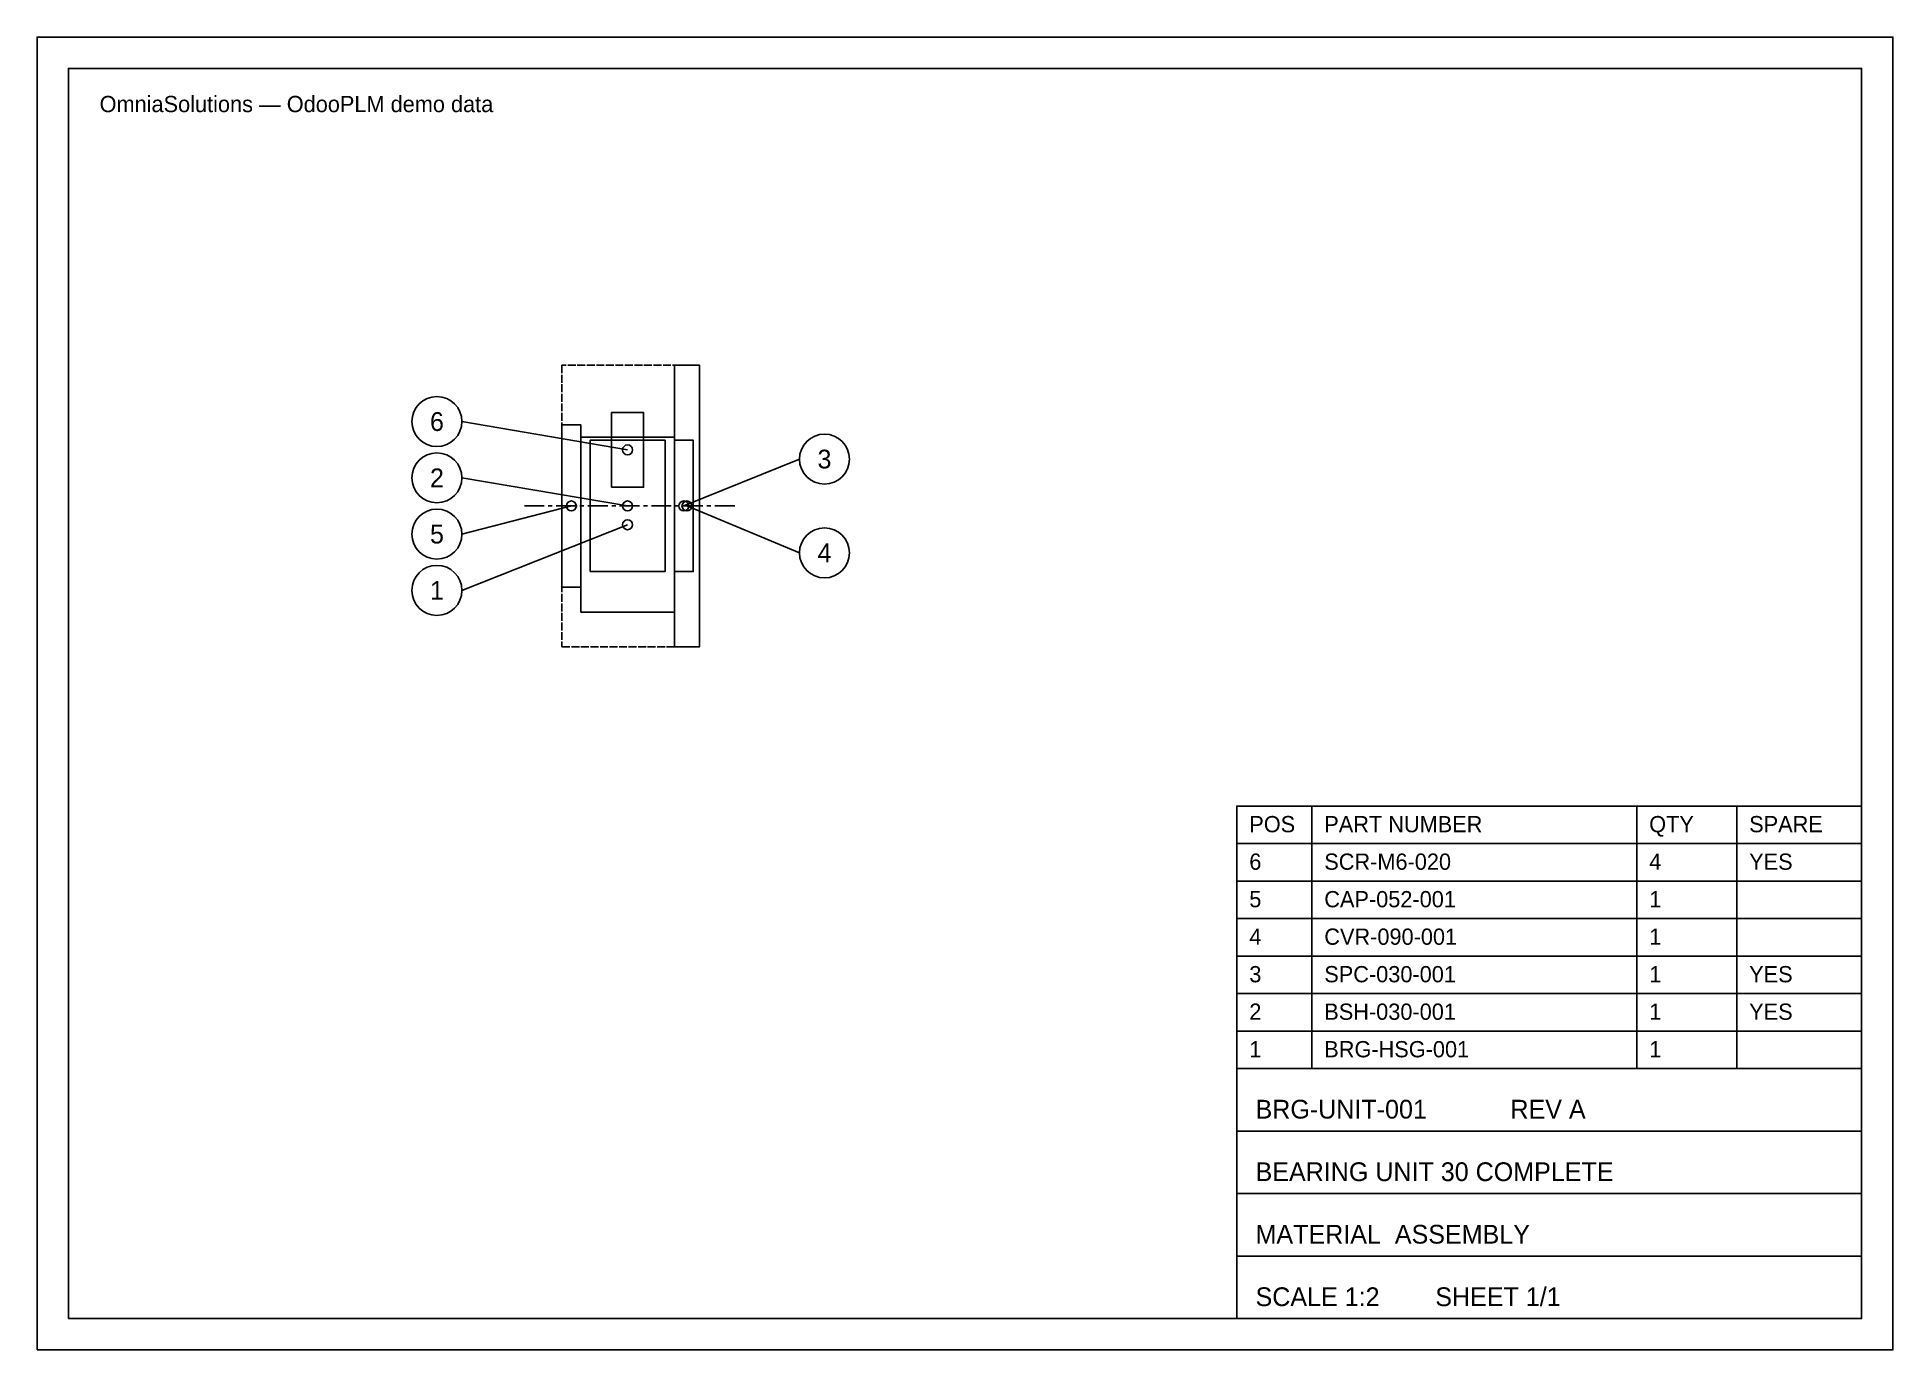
# Model space of a CAD drawing. Header units: metres. Extents: x 0 to 297, y 0 to 210.
import ezdxf
from ezdxf.enums import TextEntityAlignment as Align

# ---------------------------------------------------------------- set-up
doc = ezdxf.new("R2010")
doc.units = ezdxf.units.M
doc.linetypes.add('CENTER', pattern=[5.08, 3.175, -0.635, 0.635, -0.635])
doc.linetypes.add('DASHED', pattern=[1.524, 1.27, -0.254])

msp = doc.modelspace()

# ---------------------------------------------------------------- linework, layer by layer
for p, q in [((67.99, 148.5), (94.5, 143.97)), ((122.01, 142.5), (103.5, 135)), ((67.99, 139.5), (94.5, 135)), ((67.99, 130.5), (85.5, 135)), ((122.01, 127.5), (104, 135)), ((67.99, 121.5), (94.5, 132)), ((204, 81), (204, 87)), ((256, 81), (256, 87)), ((272, 81), (272, 87)), ((204, 75), (204, 81)), ((256, 75), (256, 81)), ((272, 75), (272, 81)), ((204, 69), (204, 75)), ((256, 69), (256, 75)), ((272, 69), (272, 75)), ((204, 63), (204, 69)), ((256, 63), (256, 69)), ((272, 63), (272, 69)), ((204, 57), (204, 63)), ((256, 57), (256, 63)), ((272, 57), (272, 63)), ((204, 51), (204, 57)), ((256, 51), (256, 57)), ((272, 51), (272, 57)), ((204, 45), (204, 51)), ((256, 45), (256, 51)), ((272, 45), (272, 51)), ((192, 35), (292, 35)), ((192, 25), (292, 25)), ((192, 15), (292, 15))]:
    msp.add_line(p, q)
at = {"linetype": 'CENTER'}
msp.add_line((77.99, 135), (112.01, 135), dxfattribs=at)
for points in [[(0, 0), (297, 0), (297, 210), (0, 210)], [(5, 5), (292, 5), (292, 205), (5, 205)], [(101.99, 112.49), (106.01, 112.49), (106.01, 157.51), (101.99, 157.51)], [(91.95, 138), (97.05, 138), (97.05, 149.95), (91.95, 149.95)], [(83.99, 122), (87, 122), (87, 148), (83.99, 148)], [(87, 118), (102, 118), (102, 146.01), (87, 146.01)], [(88.49, 124.49), (100.5, 124.49), (100.5, 145.51), (88.49, 145.51)], [(102, 124.5), (105, 124.5), (105, 145.5), (102, 145.5)], [(192, 81), (292, 81), (292, 87), (192, 87)], [(192, 75), (292, 75), (292, 81), (192, 81)], [(192, 69), (292, 69), (292, 75), (192, 75)], [(192, 63), (292, 63), (292, 69), (192, 69)], [(192, 57), (292, 57), (292, 63), (192, 63)], [(192, 51), (292, 51), (292, 57), (192, 57)], [(192, 45), (292, 45), (292, 51), (192, 51)], [(192, 5), (292, 5), (292, 45), (192, 45)]]:
    msp.add_lwpolyline(points, close=True)
at = {"linetype": 'DASHED'}
msp.add_lwpolyline([(83.99, 112.49), (106.01, 112.49), (106.01, 157.51), (83.99, 157.51)], close=True, dxfattribs=at)
for centre, radius in [((63.99, 148.5), 4), ((126.01, 142.5), 4), ((63.99, 139.5), 4), ((94.5, 143.97), 0.8), ((63.99, 130.5), 4), ((85.5, 135), 0.8), ((94.5, 135), 0.8), ((103.5, 135), 0.8), ((104, 135), 0.8), ((94.5, 132), 0.8), ((126.01, 127.5), 4), ((63.99, 121.5), 4)]:
    msp.add_circle(centre, radius)

# ---------------------------------------------------------------- texts
for s, height, p in [('OmniaSolutions — OdooPLM demo data', 2.6, (10, 198)), ('POS', 2.6, (194, 82.8)), ('PART NUMBER', 2.6, (206, 82.8)), ('QTY', 2.6, (258, 82.8)), ('SPARE', 2.6, (274, 82.8)), ('6', 2.6, (194, 76.8)), ('SCR-M6-020', 2.6, (206, 76.8)), ('4', 2.6, (258, 76.8)), ('YES', 2.6, (274, 76.8)), ('5', 2.6, (194, 70.8)), ('CAP-052-001', 2.6, (206, 70.8)), ('1', 2.6, (258, 70.8)), ('4', 2.6, (194, 64.8)), ('CVR-090-001', 2.6, (206, 64.8)), ('1', 2.6, (258, 64.8)), ('3', 2.6, (194, 58.8)), ('SPC-030-001', 2.6, (206, 58.8)), ('1', 2.6, (258, 58.8)), ('YES', 2.6, (274, 58.8)), ('2', 2.6, (194, 52.8)), ('BSH-030-001', 2.6, (206, 52.8)), ('1', 2.6, (258, 52.8)), ('YES', 2.6, (274, 52.8)), ('1', 2.6, (194, 46.8)), ('BRG-HSG-001', 2.6, (206, 46.8)), ('1', 2.6, (258, 46.8)), ('BRG-UNIT-001            REV A', 3, (195, 37)), ('BEARING UNIT 30 COMPLETE', 3, (195, 27)), ('MATERIAL  ASSEMBLY', 3, (195, 17)), ('SCALE 1:2        SHEET 1/1', 3, (195, 7))]:
    msp.add_text(s, height=height).set_placement(p)
for s, p in [('6', (63.99, 148.5)), ('3', (126.01, 142.5)), ('2', (63.99, 139.5)), ('5', (63.99, 130.5)), ('4', (126.01, 127.5)), ('1', (63.99, 121.5))]:
    msp.add_text(s, height=3).set_placement(p, align=Align.MIDDLE_CENTER)

doc.saveas('drawing.dxf')
